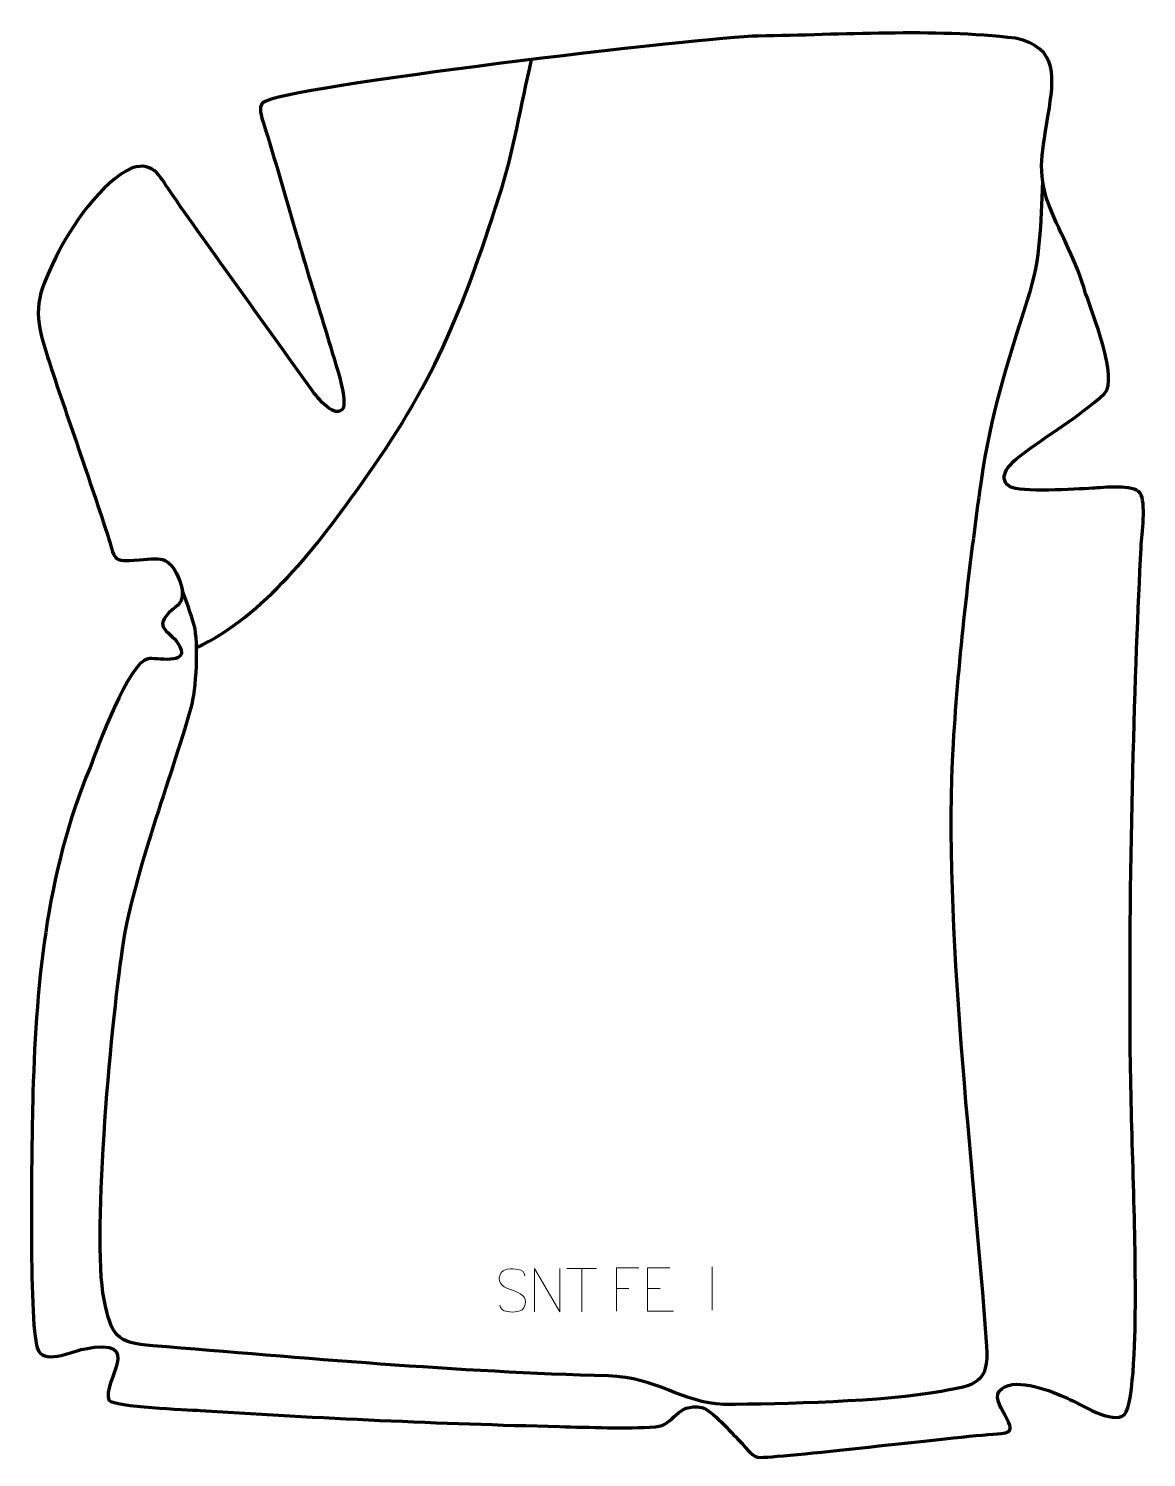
# Model space of a CAD drawing. Header units: millimetres. Extents: x -669 to -24, y -77 to 748.
import ezdxf

# ---------------------------------------------------------------- set-up
doc = ezdxf.new("R2010")
doc.units = ezdxf.units.MM
doc.header["$MEASUREMENT"] = 0
doc.layers.add('layer 2', color=7, linetype='Continuous')
doc.layers.add('layer 3', color=7, linetype='Continuous')

msp = doc.modelspace()

# ---------------------------------------------------------------- linework, layer by layer
at = {"layer": 'layer 2', "color": 142, "lineweight": 158}
for points, knots in [([(-572.2941, 390.7777), (-533.5555, 408.8007), (-502.3418, 449.8145), (-477.7361, 484.5098), (-477.7361, 484.5098), (-435.4926, 543.2653), (-420.0864, 581.8283), (-397.6659, 651.2234), (-397.6659, 651.2234), (-389.6278, 676.1023), (-384.9592, 704.3066), (-378.986, 730.1615)], [0, 0, 0, 0, 0.25, 0.25, 0.25, 0.25, 0.5, 0.5, 0.5, 0.5, 1, 1, 1, 1]), ([(-84.1143, 660.0997), (-85.7152, 633.4087), (-84.5748, 617.6058), (-92.9716, 591.2222), (-92.9716, 591.2222), (-104.7404, 554.5248), (-114.0839, 525.3315), (-119.6472, 486.7721), (-119.6472, 486.7721), (-126.5928, 437.2013), (-132.7151, 385.3551), (-135.7426, 335.4191), (-135.7426, 335.4191), (-141.866, 229.1145), (-124.0855, 95.5012), (-116.4815, -12.4282), (-116.4815, -12.4282), (-114.9447, -34.2403), (-123.069, -35.0409), (-142.4787, -38.5794), (-142.4787, -38.5794), (-175.5962, -44.6172), (-234.3339, -45.9064), (-268.0312, -46.0859), (-268.0312, -46.0859), (-292.0076, -45.3538), (-306.7657, -30.3509), (-334.6429, -29.6405), (-334.6429, -29.6405), (-421.8439, -27.4183), (-510.5737, -19.3133), (-597.5813, -12.2368), (-597.5813, -12.2368), (-618.718, -10.5178), (-621.3399, -6.6014), (-625.7025, 14.4291), (-625.7025, 14.4291), (-633.0514, 52.4792), (-620.7087, 182.2747), (-614.4913, 220.5195), (-614.4913, 220.5195), (-607.8267, 261.5165), (-587.3934, 314.0912), (-575.4106, 356.0009), (-575.4106, 356.0009), (-572.5382, 366.1321), (-570.9242, 393.5488), (-573.6775, 403.6116), (-573.6775, 403.6116), (-575.5552, 410.4746), (-578.3377, 417.6512), (-580.6818, 424.4236)], [0, 0, 0, 0, 0.07142857, 0.07142857, 0.07142857, 0.07142857, 0.14285714, 0.14285714, 0.14285714, 0.14285714, 0.21428571, 0.21428571, 0.21428571, 0.21428571, 0.28571429, 0.28571429, 0.28571429, 0.28571429, 0.35714286, 0.35714286, 0.35714286, 0.35714286, 0.42857143, 0.42857143, 0.42857143, 0.42857143, 0.5, 0.5, 0.5, 0.5, 0.57142857, 0.57142857, 0.57142857, 0.57142857, 0.64285714, 0.64285714, 0.64285714, 0.64285714, 0.71428571, 0.71428571, 0.71428571, 0.71428571, 0.78571429, 0.78571429, 0.78571429, 0.78571429, 0.85714286, 0.85714286, 0.85714286, 0.85714286, 1, 1, 1, 1])]:
    msp.add_open_spline(points, degree=3, knots=knots, dxfattribs=at)
at = {"layer": 'layer 2', "color": 250, "lineweight": 9}
for points in [[(-274.8708, 33.3735), (-274.8708, 33.3735), (-274.8708, 8.3994), (-274.8708, 8.3994)], [(-358.555, 32.3397), (-358.555, 32.3397), (-341.5678, 32.3397), (-341.5678, 32.3397)], [(-350.0612, 7.4097), (-350.0612, 7.4097), (-350.0612, 32.3632), (-350.0612, 32.3632)], [(-330.0614, 20.8864), (-330.0614, 20.8864), (-322.8933, 20.8864), (-322.8933, 20.8864)], [(-312.0389, 20.8864), (-312.0389, 20.8864), (-304.8708, 20.8864), (-304.8708, 20.8864)]]:
    msp.add_open_spline(points, degree=3, dxfattribs=at)
for points, knots in [([(-390.0613, 19.8865), (-394.3096, 21.3569), (-399.2177, 23.1527), (-397.2126, 28.673), (-397.2126, 28.673), (-395.7091, 32.8129), (-390.4955, 32.4244), (-386.8919, 31.8233), (-386.8919, 31.8233), (-384.0313, 31.3461), (-383.1666, 30.1329), (-382.856, 28.0488)], [0, 0, 0, 0, 0.25, 0.25, 0.25, 0.25, 0.5, 0.5, 0.5, 0.5, 1, 1, 1, 1]), ([(-377.3887, 7.4097), (-377.3887, 7.4097), (-377.3887, 32.3632), (-377.3887, 32.3632), (-377.3887, 32.3632), (-377.3887, 32.3632), (-362.7339, 7.4097), (-362.7339, 7.4097), (-362.7339, 7.4097), (-362.7339, 7.4097), (-362.7339, 32.3632), (-362.7339, 32.3632)], [0, 0, 0, 0, 0.25, 0.25, 0.25, 0.25, 0.5, 0.5, 0.5, 0.5, 1, 1, 1, 1]), ([(-317.1874, 32.7661), (-317.1874, 32.7661), (-330.0614, 32.7661), (-330.0614, 32.7661), (-330.0614, 32.7661), (-330.0614, 32.7661), (-330.0614, 7.8125), (-330.0614, 7.8125)], [0, 0, 0, 0, 0.33333333, 0.33333333, 0.33333333, 0.33333333, 1, 1, 1, 1]), ([(-299.165, 32.7661), (-299.165, 32.7661), (-312.0389, 32.7661), (-312.0389, 32.7661), (-312.0389, 32.7661), (-312.0389, 32.7661), (-312.0389, 7.8125), (-312.0389, 7.8125), (-312.0389, 7.8125), (-312.0389, 7.8125), (-297.1731, 7.8125), (-297.1731, 7.8125)], [0, 0, 0, 0, 0.25, 0.25, 0.25, 0.25, 0.5, 0.5, 0.5, 0.5, 1, 1, 1, 1]), ([(-390.0613, 19.8864), (-386.0427, 18.2397), (-381.0132, 16.3514), (-382.8472, 10.9911), (-382.8472, 10.9911), (-384.307, 6.7247), (-389.2178, 6.9814), (-392.9439, 7.5361), (-392.9439, 7.5361), (-395.6939, 7.9459), (-396.9148, 9.1594), (-397.2928, 11.2716)], [0, 0, 0, 0, 0.25, 0.25, 0.25, 0.25, 0.5, 0.5, 0.5, 0.5, 1, 1, 1, 1])]:
    msp.add_open_spline(points, degree=3, knots=knots, dxfattribs=at)
at = {"layer": 'layer 3', "color": 242, "lineweight": 158}
msp.add_open_spline([(-514.9561, 630.2368), (-521.1915, 651.467), (-527.2439, 673.0019), (-533.9605, 694.0584), (-533.9605, 694.0584), (-535.9993, 700.4499), (-536.0481, 703.5508), (-533.9381, 705.2673), (-533.9381, 705.2673), (-522.5614, 714.5216), (-278.0961, 743.2687), (-248.2517, 743.6668), (-248.2517, 743.6668), (-199.2874, 744.3585), (-148.3685, 748.0023), (-99.688, 742.4523), (-99.688, 742.4523), (-74.456, 736.8177), (-77.6018, 719.1967), (-80.8112, 698.3854), (-80.8112, 698.3854), (-83.9107, 678.3694), (-87.839, 665.2885), (-80.3565, 645.8374), (-80.3565, 645.8374), (-73.137, 627.9488), (-64.6249, 614.3036), (-59.2756, 595.1876), (-59.2756, 595.1876), (-55.7168, 584.6492), (-40.1378, 545.6471), (-48.4173, 537.3697), (-48.4173, 537.3697), (-63.8734, 523.2367), (-80.828, 513.6914), (-97.3286, 501.2005), (-97.3286, 501.2005), (-102.0523, 497.5951), (-110.8074, 489.3571), (-103.3432, 483.826), (-103.3432, 483.826), (-96.6603, 479.9144), (-65.2926, 482.2135), (-55.3576, 482.6763), (-55.3576, 482.6763), (-49.0631, 482.9696), (-31.7228, 485.3108), (-27.816, 479.822), (-27.816, 479.822), (-24.1991, 474.7403), (-26.8469, 455.8269), (-27.2532, 449.1419), (-27.2532, 449.1419), (-27.2532, 449.1419), (-27.3165, 448.1008), (-27.3165, 448.1008), (-27.3165, 448.1008), (-30.7212, 381.5835), (-34.4035, 266.7782), (-33.5434, 161.4683), (-33.5434, 161.4683), (-33.1043, 110.9995), (-30.2869, 60.1085), (-30.5873, 9.801), (-30.5873, 9.801), (-30.6434, 0.4308), (-31.0665, -46.1893), (-36.923, -51.8946), (-36.923, -51.8946), (-43.2774, -58.085), (-62.908, -45.5586), (-69.793, -42.5189), (-69.793, -42.5189), (-78.7545, -38.5794), (-98.736, -30.2891), (-107.687, -36.9952), (-107.687, -36.9952), (-117.6483, -44.4583), (-92.4907, -62.161), (-108.048, -62.9064), (-108.048, -62.9064), (-127.0491, -63.8169), (-231.2189, -76.5122), (-246.6328, -76.6311), (-246.6328, -76.6311), (-252.1595, -76.6738), (-253.7184, -72.4418), (-259.2482, -66.8863), (-259.2482, -66.8863), (-263.623, -62.4913), (-275.4306, -49.1907), (-280.7473, -47.892), (-280.7473, -47.892), (-295.8998, -45.048), (-296.1974, -58.1879), (-307.4692, -58.9832), (-307.4692, -58.9832), (-324.6908, -60.1258), (-345.5638, -59.2699), (-362.9123, -58.85), (-362.9123, -58.85), (-431.582, -57.188), (-501.6673, -54.0872), (-570.2059, -49.5402), (-570.2059, -49.5402), (-578.0256, -49.0873), (-619.4284, -47.4883), (-622.8825, -43.6584), (-622.8825, -43.6584), (-627.5125, -33.421), (-600.6254, -6.6241), (-637.4685, -14.1128), (-637.4685, -14.1128), (-645.0491, -15.6536), (-661.1109, -23.7743), (-664.3108, -13.4347), (-664.3108, -13.4347), (-669.2465, 2.5141), (-667.3688, 107.4222), (-666.8697, 127.8705), (-666.8697, 127.8705), (-665.291, 193.5132), (-659.4934, 260.2718), (-633.7961, 321.5329), (-633.7961, 321.5329), (-629.2971, 333.0464), (-611.6061, 382.169), (-600.3041, 384.3059), (-600.3041, 384.3059), (-595.9697, 385.1255), (-576.533, 380.2691), (-581.9429, 391.3435), (-581.9429, 391.3435), (-586.4729, 400.6168), (-599.2323, 401.4367), (-586.1302, 412.6878), (-586.1302, 412.6878), (-581.2286, 416.5379), (-580.2821, 417.9682), (-580.6818, 424.4236), (-580.6818, 424.4236), (-581.8344, 429.9454), (-585.1172, 438.3755), (-590.3944, 440.9597), (-590.3944, 440.9597), (-594.0082, 442.7292), (-598.4185, 441.9079), (-605.5181, 441.3328), (-605.5181, 441.3328), (-621.7336, 440.0191), (-619.0201, 441.2887), (-623.983, 456.6262), (-623.983, 456.6262), (-635.402, 491.8279), (-647.9832, 526.6833), (-659.3799, 561.8072), (-659.3799, 561.8072), (-667.0045, 586.1335), (-664.2147, 593.4738), (-653.5445, 616.0894), (-653.5445, 616.0894), (-645.2713, 632.7141), (-627.0241, 660.3746), (-609.4482, 667.5341), (-609.4482, 667.5341), (-596.7537, 671.8892), (-592.6735, 661.1745), (-586.4131, 652.1964), (-586.4131, 652.1964), (-560.2089, 614.7029), (-533.2073, 577.6448), (-506.5912, 540.4251), (-506.5912, 540.4251), (-503.9434, 536.7224), (-493.7246, 523.0023), (-488.4524, 528.0372), (-488.4524, 528.0372), (-484.2384, 532.0614), (-492.2998, 555.0851), (-494.0658, 561.1051), (-494.0658, 561.1051), (-499.4302, 579.3916), (-505.353, 597.5047), (-510.7223, 615.7942), (-510.7223, 615.7942), (-512.1308, 620.6093), (-513.5416, 625.4236), (-514.9561, 630.2368)], degree=3, knots=[0, 0, 0, 0, 0.02083333, 0.02083333, 0.02083333, 0.02083333, 0.04166667, 0.04166667, 0.04166667, 0.04166667, 0.0625, 0.0625, 0.0625, 0.0625, 0.08333333, 0.08333333, 0.08333333, 0.08333333, 0.10416667, 0.10416667, 0.10416667, 0.10416667, 0.125, 0.125, 0.125, 0.125, 0.14583333, 0.14583333, 0.14583333, 0.14583333, 0.16666667, 0.16666667, 0.16666667, 0.16666667, 0.1875, 0.1875, 0.1875, 0.1875, 0.20833333, 0.20833333, 0.20833333, 0.20833333, 0.22916667, 0.22916667, 0.22916667, 0.22916667, 0.25, 0.25, 0.25, 0.25, 0.27083333, 0.27083333, 0.27083333, 0.27083333, 0.29166667, 0.29166667, 0.29166667, 0.29166667, 0.3125, 0.3125, 0.3125, 0.3125, 0.33333333, 0.33333333, 0.33333333, 0.33333333, 0.35416667, 0.35416667, 0.35416667, 0.35416667, 0.375, 0.375, 0.375, 0.375, 0.39583333, 0.39583333, 0.39583333, 0.39583333, 0.41666667, 0.41666667, 0.41666667, 0.41666667, 0.4375, 0.4375, 0.4375, 0.4375, 0.45833333, 0.45833333, 0.45833333, 0.45833333, 0.47916667, 0.47916667, 0.47916667, 0.47916667, 0.5, 0.5, 0.5, 0.5, 0.52083333, 0.52083333, 0.52083333, 0.52083333, 0.54166667, 0.54166667, 0.54166667, 0.54166667, 0.5625, 0.5625, 0.5625, 0.5625, 0.58333333, 0.58333333, 0.58333333, 0.58333333, 0.60416667, 0.60416667, 0.60416667, 0.60416667, 0.625, 0.625, 0.625, 0.625, 0.64583333, 0.64583333, 0.64583333, 0.64583333, 0.66666667, 0.66666667, 0.66666667, 0.66666667, 0.6875, 0.6875, 0.6875, 0.6875, 0.70833333, 0.70833333, 0.70833333, 0.70833333, 0.72916667, 0.72916667, 0.72916667, 0.72916667, 0.75, 0.75, 0.75, 0.75, 0.77083333, 0.77083333, 0.77083333, 0.77083333, 0.79166667, 0.79166667, 0.79166667, 0.79166667, 0.8125, 0.8125, 0.8125, 0.8125, 0.83333333, 0.83333333, 0.83333333, 0.83333333, 0.85416667, 0.85416667, 0.85416667, 0.85416667, 0.875, 0.875, 0.875, 0.875, 0.89583333, 0.89583333, 0.89583333, 0.89583333, 0.91666667, 0.91666667, 0.91666667, 0.91666667, 0.9375, 0.9375, 0.9375, 0.9375, 0.95833333, 0.95833333, 0.95833333, 0.95833333, 1, 1, 1, 1], dxfattribs=at)

doc.saveas('drawing.dxf')
